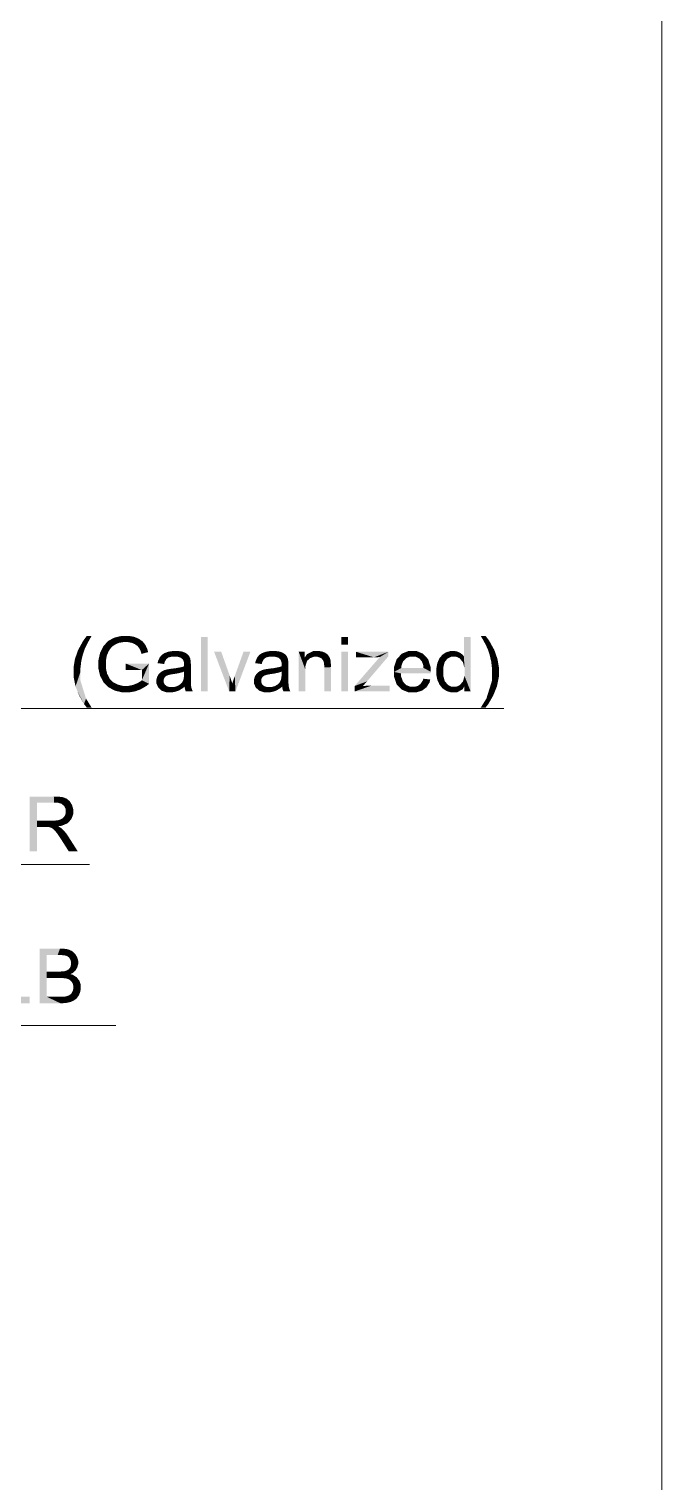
# Model space of a CAD drawing. Header units: millimetres. Extents: x 2 to 579, y 1 to 405.
# Drawn here: x 248.64 to 258.64, y 103.02 to 126 of the extents above; entities that cross this region are included whole.
import ezdxf

# ---------------------------------------------------------------- set-up
doc = ezdxf.new("R2010")
doc.units = ezdxf.units.MM
doc.linetypes.add('XKITLINE00', pattern=[0])
doc.layers.add('LinkedObject', color=7, linetype='Continuous', lineweight=0)

# ---------------------------------------------------------------- blocks, each defined once
blk = doc.blocks.new('*A4')
at = {"layer": 'LinkedObject'}
for points in [[(249.534, 116.225), (249.415, 116.178), (249.497, 116.326)], [(249.593, 116.339), (249.497, 116.326), (249.552, 116.4)], [(249.546, 116.251), (249.497, 116.326), (249.593, 116.339)], [(249.534, 116.225), (249.497, 116.326), (249.546, 116.251)], [(249.593, 116.339), (249.552, 116.4), (249.628, 116.4)], [(249.94, 116.348), (249.788, 116.186), (249.89, 116.321)], [(250.004, 116.267), (249.788, 116.186), (249.94, 116.348)], [(249.89, 116.321), (249.788, 116.186), (249.815, 116.24)], [(249.958, 116.236), (249.788, 116.186), (250.004, 116.267)], [(250.104, 116.401), (249.94, 116.348), (249.989, 116.374)], [(250.129, 116.303), (249.94, 116.348), (250.104, 116.401)], [(249.94, 116.348), (250.033, 116.279), (250.004, 116.267)], [(250.033, 116.279), (249.94, 116.348), (250.061, 116.291)], [(250.061, 116.291), (249.94, 116.348), (250.129, 116.303)], [(250.168, 116.303), (250.104, 116.401), (250.168, 116.401)], [(250.129, 116.303), (250.104, 116.401), (250.168, 116.303)], [(250.168, 116.401), (250.201, 116.303), (250.168, 116.303)], [(250.215, 116.401), (250.201, 116.303), (250.168, 116.401)], [(250.201, 116.303), (250.215, 116.401), (250.261, 116.292)], [(250.337, 116.371), (250.215, 116.401), (250.3, 116.386)], [(250.261, 116.292), (250.215, 116.401), (250.337, 116.371)], [(250.261, 116.292), (250.337, 116.371), (250.287, 116.281)], [(250.337, 116.371), (250.314, 116.269), (250.287, 116.281)], [(250.314, 116.269), (250.337, 116.371), (250.355, 116.239)], [(250.435, 116.313), (250.337, 116.371), (250.375, 116.355)], [(250.456, 116.286), (250.337, 116.371), (250.435, 116.313)], [(250.355, 116.239), (250.337, 116.371), (250.456, 116.286)], [(250.355, 116.239), (250.456, 116.286), (250.37, 116.22)], [(250.456, 116.286), (250.384, 116.201), (250.37, 116.22)], [(250.384, 116.201), (250.456, 116.286), (250.408, 116.149)], [(250.408, 116.149), (250.456, 116.286), (250.51, 116.188)], [(250.51, 116.188), (250.456, 116.286), (250.478, 116.259)], [(251.463, 116.386), (251.357, 115.522), (251.357, 116.386)], [(251.463, 115.522), (251.357, 115.522), (251.463, 116.386)], [(253.679, 116.386), (253.572, 116.264), (253.572, 116.386)], [(253.679, 116.264), (253.572, 116.264), (253.679, 116.386)], [(255.617, 116.386), (255.51, 116.076), (255.51, 116.386)], [(255.617, 116.386), (255.52, 115.89), (255.51, 116.076)], [(255.52, 115.89), (255.617, 116.386), (255.617, 115.522)], [(255.853, 116.4), (255.813, 116.338), (255.777, 116.4)], [(255.813, 116.338), (255.853, 116.4), (255.861, 116.25)], [(255.861, 116.25), (255.853, 116.4), (255.909, 116.326)], [(255.861, 116.25), (255.909, 116.326), (255.872, 116.223)], [(255.872, 116.223), (255.909, 116.326), (255.89, 116.183)], [(255.89, 116.183), (255.909, 116.326), (255.991, 116.178)], [(249.465, 116.001), (249.343, 115.905), (249.366, 116.039)], [(249.477, 116.056), (249.366, 116.039), (249.389, 116.103)], [(249.465, 116.001), (249.366, 116.039), (249.477, 116.056)], [(249.389, 116.103), (249.516, 116.185), (249.488, 116.1)], [(249.415, 116.178), (249.516, 116.185), (249.389, 116.103)], [(249.477, 116.056), (249.389, 116.103), (249.488, 116.1)], [(249.516, 116.185), (249.415, 116.178), (249.534, 116.225)], [(249.788, 116.186), (249.735, 116.013), (249.762, 116.131)], [(249.869, 116.091), (249.735, 116.013), (249.788, 116.186)], [(249.853, 116.004), (249.735, 116.013), (249.869, 116.091)], [(249.94, 116.217), (249.788, 116.186), (249.958, 116.236)], [(249.923, 116.197), (249.788, 116.186), (249.94, 116.217)], [(249.896, 116.154), (249.788, 116.186), (249.923, 116.197)], [(249.788, 116.186), (249.896, 116.154), (249.886, 116.131)], [(249.869, 116.091), (249.788, 116.186), (249.886, 116.131)], [(250.408, 116.149), (250.51, 116.188), (250.418, 116.116)], [(250.418, 116.116), (250.51, 116.188), (250.522, 116.145)], [(250.718, 116.077), (250.671, 115.97), (250.702, 116.057)], [(250.81, 116.035), (250.671, 115.97), (250.718, 116.077)], [(250.702, 116.057), (250.671, 115.97), (250.678, 116.003)], [(250.783, 115.989), (250.671, 115.97), (250.81, 116.035)], [(250.734, 116.098), (250.845, 116.061), (250.718, 116.077)], [(250.81, 116.035), (250.718, 116.077), (250.828, 116.048)], [(250.828, 116.048), (250.718, 116.077), (250.845, 116.061)], [(250.781, 116.129), (250.845, 116.061), (250.734, 116.098)], [(250.811, 116.14), (250.845, 116.061), (250.781, 116.129)], [(250.913, 116.162), (250.811, 116.14), (250.842, 116.151)], [(250.9, 116.074), (250.811, 116.14), (250.913, 116.162)], [(250.845, 116.061), (250.811, 116.14), (250.9, 116.074)], [(250.9, 116.074), (250.913, 116.162), (250.938, 116.074)], [(250.938, 116.074), (250.913, 116.162), (250.978, 116.074)], [(250.953, 116.162), (250.978, 116.074), (250.913, 116.162)], [(251.059, 116.153), (250.953, 116.162), (250.994, 116.162)], [(251.084, 116.144), (250.953, 116.162), (251.059, 116.153)], [(251.038, 116.056), (250.953, 116.162), (251.084, 116.144)], [(250.978, 116.074), (250.953, 116.162), (251.038, 116.056)], [(251.038, 116.056), (251.084, 116.144), (251.058, 116.038)], [(251.058, 116.038), (251.084, 116.144), (251.073, 116.025)], [(251.084, 116.144), (251.088, 115.98), (251.073, 116.025)], [(251.157, 116.096), (251.088, 115.98), (251.084, 116.144)], [(251.146, 116.11), (251.084, 116.144), (251.109, 116.134)], [(251.157, 116.096), (251.084, 116.144), (251.146, 116.11)], [(251.169, 116.082), (251.088, 115.98), (251.157, 116.096)], [(251.186, 116.046), (251.088, 115.98), (251.169, 116.082)], [(251.19, 116.024), (251.088, 115.98), (251.186, 116.046)], [(251.088, 115.98), (251.19, 116.024), (251.193, 116.01)], [(251.676, 116.149), (251.802, 115.522), (251.564, 116.149)], [(251.81, 115.774), (251.802, 115.522), (251.676, 116.149)], [(252.137, 116.149), (251.89, 115.766), (252.028, 116.149)], [(251.901, 115.522), (251.89, 115.766), (252.137, 116.149)], [(252.259, 116.077), (252.213, 115.97), (252.243, 116.057)], [(252.351, 116.035), (252.213, 115.97), (252.259, 116.077)], [(252.243, 116.057), (252.213, 115.97), (252.22, 116.003)], [(252.325, 115.989), (252.213, 115.97), (252.351, 116.035)], [(252.275, 116.098), (252.387, 116.061), (252.259, 116.077)], [(252.351, 116.035), (252.259, 116.077), (252.369, 116.048)], [(252.369, 116.048), (252.259, 116.077), (252.387, 116.061)], [(252.322, 116.129), (252.387, 116.061), (252.275, 116.098)], [(252.353, 116.14), (252.387, 116.061), (252.322, 116.129)], [(252.454, 116.162), (252.353, 116.14), (252.383, 116.151)], [(252.442, 116.074), (252.353, 116.14), (252.454, 116.162)], [(252.387, 116.061), (252.353, 116.14), (252.442, 116.074)], [(252.442, 116.074), (252.454, 116.162), (252.479, 116.074)], [(252.479, 116.074), (252.454, 116.162), (252.519, 116.074)], [(252.495, 116.162), (252.519, 116.074), (252.454, 116.162)], [(252.6, 116.153), (252.495, 116.162), (252.535, 116.162)], [(252.625, 116.144), (252.495, 116.162), (252.6, 116.153)], [(252.58, 116.056), (252.495, 116.162), (252.625, 116.144)], [(252.519, 116.074), (252.495, 116.162), (252.58, 116.056)], [(252.58, 116.056), (252.625, 116.144), (252.6, 116.038)], [(252.6, 116.038), (252.625, 116.144), (252.615, 116.025)], [(252.625, 116.144), (252.63, 115.98), (252.615, 116.025)], [(252.699, 116.096), (252.63, 115.98), (252.625, 116.144)], [(252.687, 116.11), (252.625, 116.144), (252.65, 116.134)], [(252.699, 116.096), (252.625, 116.144), (252.687, 116.11)], [(252.71, 116.082), (252.63, 115.98), (252.699, 116.096)], [(252.727, 116.046), (252.63, 115.98), (252.71, 116.082)], [(252.732, 116.024), (252.63, 115.98), (252.727, 116.046)], [(252.63, 115.98), (252.732, 116.024), (252.734, 116.01)], [(252.901, 116.149), (253.007, 115.864), (252.901, 115.522)], [(253.007, 115.864), (252.901, 116.149), (253.007, 115.925)], [(253.032, 116.006), (252.901, 116.149), (252.997, 116.06)], [(253.007, 115.925), (252.901, 116.149), (253.032, 116.006)], [(252.997, 116.06), (252.901, 116.149), (252.997, 116.149)], [(253.031, 116.111), (253.081, 116.049), (252.997, 116.06)], [(252.997, 116.06), (253.081, 116.049), (253.032, 116.006)], [(253.196, 116.162), (253.031, 116.111), (253.131, 116.162)], [(253.139, 116.071), (253.031, 116.111), (253.196, 116.162)], [(253.081, 116.049), (253.031, 116.111), (253.139, 116.071)], [(253.139, 116.071), (253.196, 116.162), (253.173, 116.071)], [(253.173, 116.071), (253.196, 116.162), (253.194, 116.071)], [(253.196, 116.162), (253.231, 116.061), (253.194, 116.071)], [(253.224, 116.162), (253.231, 116.061), (253.196, 116.162)], [(253.276, 116.152), (253.231, 116.061), (253.224, 116.162)], [(253.3, 116.142), (253.231, 116.061), (253.276, 116.152)], [(253.231, 116.061), (253.3, 116.142), (253.247, 116.052)], [(253.3, 116.142), (253.263, 116.042), (253.247, 116.052)], [(253.263, 116.042), (253.3, 116.142), (253.284, 116.016)], [(253.284, 116.016), (253.3, 116.142), (253.37, 116.089)], [(253.37, 116.089), (253.291, 116), (253.284, 116.016)], [(253.382, 116.072), (253.291, 116), (253.37, 116.089)], [(253.399, 116.033), (253.291, 116), (253.382, 116.072)], [(253.291, 116), (253.399, 116.033), (253.297, 115.984)], [(253.297, 115.984), (253.399, 116.033), (253.403, 116.01)], [(253.359, 116.105), (253.3, 116.142), (253.323, 116.132)], [(253.37, 116.089), (253.3, 116.142), (253.359, 116.105)], [(253.679, 116.149), (253.572, 115.522), (253.572, 116.149)], [(253.679, 115.522), (253.572, 115.522), (253.679, 116.149)], [(254.318, 116.149), (253.784, 115.609), (254.181, 116.066)], [(254.318, 116.078), (253.784, 115.609), (254.318, 116.149)], [(253.979, 115.681), (253.784, 115.609), (254.318, 116.078)], [(253.807, 116.149), (254.062, 116.062), (253.807, 116.062)], [(254.088, 116.062), (253.807, 116.149), (254.318, 116.149)], [(254.062, 116.062), (253.807, 116.149), (254.088, 116.062)], [(254.088, 116.062), (254.318, 116.149), (254.148, 116.064)], [(254.148, 116.064), (254.318, 116.149), (254.181, 116.066)], [(254.488, 116.075), (254.407, 115.909), (254.448, 116.032)], [(254.552, 116.002), (254.407, 115.909), (254.488, 116.075)], [(254.634, 116.162), (254.488, 116.075), (254.529, 116.119)], [(254.699, 116.162), (254.488, 116.075), (254.634, 116.162)], [(254.663, 116.075), (254.488, 116.075), (254.699, 116.162)], [(254.488, 116.075), (254.577, 116.026), (254.552, 116.002)], [(254.577, 116.026), (254.488, 116.075), (254.602, 116.051)], [(254.602, 116.051), (254.488, 116.075), (254.663, 116.075)], [(254.663, 116.075), (254.699, 116.162), (254.7, 116.075)], [(254.699, 116.162), (254.74, 116.075), (254.7, 116.075)], [(254.864, 116.12), (254.699, 116.162), (254.762, 116.162)], [(254.904, 116.077), (254.699, 116.162), (254.864, 116.12)], [(254.806, 116.045), (254.699, 116.162), (254.904, 116.077)], [(254.74, 116.075), (254.699, 116.162), (254.806, 116.045)], [(254.806, 116.045), (254.904, 116.077), (254.831, 116.014)], [(254.904, 116.077), (254.848, 115.994), (254.831, 116.014)], [(254.848, 115.994), (254.904, 116.077), (254.868, 115.935)], [(254.868, 115.935), (254.904, 116.077), (254.983, 115.914)], [(254.983, 115.914), (254.904, 116.077), (254.944, 116.034)], [(255.121, 116.043), (255.23, 116.017), (255.105, 116.005)], [(255.105, 116.005), (255.23, 116.017), (255.207, 115.988)], [(255.168, 116.101), (255.23, 116.017), (255.121, 116.043)], [(255.254, 116.045), (255.168, 116.101), (255.199, 116.122)], [(255.23, 116.017), (255.168, 116.101), (255.254, 116.045)], [(255.23, 116.142), (255.313, 116.074), (255.199, 116.122)], [(255.199, 116.122), (255.313, 116.074), (255.254, 116.045)], [(255.3, 116.162), (255.313, 116.074), (255.23, 116.142)], [(255.338, 116.162), (255.313, 116.074), (255.3, 116.162)], [(255.313, 116.074), (255.338, 116.162), (255.349, 116.074)], [(255.338, 116.162), (255.385, 116.074), (255.349, 116.074)], [(255.366, 116.162), (255.385, 116.074), (255.338, 116.162)], [(255.417, 116.15), (255.385, 116.074), (255.366, 116.162)], [(255.439, 116.139), (255.385, 116.074), (255.417, 116.15)], [(255.439, 116.139), (255.446, 116.044), (255.385, 116.074)], [(255.461, 116.127), (255.446, 116.044), (255.439, 116.139)], [(255.497, 116.095), (255.446, 116.044), (255.461, 116.127)], [(255.51, 116.076), (255.446, 116.044), (255.497, 116.095)], [(255.446, 116.044), (255.51, 116.076), (255.47, 116.014)], [(255.47, 116.014), (255.51, 116.076), (255.495, 115.984)], [(255.51, 116.076), (255.52, 115.89), (255.495, 115.984)], [(255.89, 116.183), (255.991, 116.178), (255.918, 116.098)], [(255.918, 116.098), (255.991, 116.178), (256.017, 116.103)], [(255.918, 116.098), (256.017, 116.103), (255.928, 116.054)], [(255.928, 116.054), (256.017, 116.103), (255.941, 115.999)], [(255.941, 115.999), (256.017, 116.103), (256.04, 116.039)], [(255.941, 115.999), (256.04, 116.039), (255.954, 115.89)], [(255.954, 115.89), (256.04, 116.039), (256.063, 115.905)], [(249.452, 115.89), (249.343, 115.905), (249.465, 116.001)], [(249.343, 115.905), (249.452, 115.89), (249.343, 115.835)], [(249.343, 115.835), (249.452, 115.89), (249.452, 115.834)], [(249.343, 115.835), (249.452, 115.834), (249.343, 115.755)], [(249.343, 115.755), (249.452, 115.834), (249.374, 115.602)], [(249.374, 115.602), (249.452, 115.834), (249.404, 115.527)], [(249.404, 115.527), (249.452, 115.834), (249.452, 115.693)], [(249.735, 116.013), (249.853, 116.004), (249.735, 115.95)], [(249.735, 115.95), (249.853, 116.004), (249.853, 115.957)], [(249.853, 115.899), (249.735, 115.95), (249.853, 115.957)], [(249.735, 115.95), (249.789, 115.72), (249.735, 115.886)], [(249.853, 115.899), (249.789, 115.72), (249.735, 115.95)], [(249.735, 115.886), (249.789, 115.72), (249.762, 115.771)], [(249.873, 115.803), (249.789, 115.72), (249.853, 115.899)], [(249.789, 115.72), (249.873, 115.803), (249.893, 115.764)], [(250.168, 115.963), (250.422, 115.861), (250.168, 115.861)], [(250.535, 115.963), (250.422, 115.861), (250.168, 115.963)], [(250.422, 115.7), (250.535, 115.963), (250.535, 115.642)], [(250.422, 115.861), (250.535, 115.963), (250.422, 115.7)], [(250.671, 115.97), (250.783, 115.989), (250.775, 115.956)], [(250.684, 115.79), (250.781, 115.741), (250.674, 115.771)], [(250.712, 115.821), (250.781, 115.741), (250.684, 115.79)], [(250.788, 115.752), (250.712, 115.821), (250.729, 115.832)], [(250.781, 115.741), (250.712, 115.821), (250.788, 115.752)], [(250.746, 115.844), (250.809, 115.769), (250.729, 115.832)], [(250.729, 115.832), (250.809, 115.769), (250.788, 115.752)], [(250.784, 115.861), (250.809, 115.769), (250.746, 115.844)], [(250.805, 115.867), (250.809, 115.769), (250.784, 115.861)], [(250.82, 115.871), (250.836, 115.781), (250.805, 115.867)], [(250.809, 115.769), (250.805, 115.867), (250.823, 115.775)], [(250.823, 115.775), (250.805, 115.867), (250.836, 115.781)], [(250.868, 115.879), (250.883, 115.792), (250.82, 115.871)], [(250.82, 115.871), (250.883, 115.792), (250.836, 115.781)], [(250.899, 115.883), (250.915, 115.797), (250.868, 115.879)], [(250.868, 115.879), (250.915, 115.797), (250.883, 115.792)], [(250.963, 115.891), (250.973, 115.805), (250.899, 115.883)], [(250.899, 115.883), (250.973, 115.805), (250.915, 115.797)], [(251.058, 115.909), (251.088, 115.837), (250.963, 115.891)], [(250.963, 115.891), (251.088, 115.837), (250.973, 115.805)], [(250.973, 115.805), (251.088, 115.837), (251.06, 115.825)], [(251.088, 115.92), (251.088, 115.837), (251.058, 115.909)], [(251.088, 115.98), (251.193, 116.01), (251.088, 115.947)], [(251.088, 115.947), (251.193, 116.01), (251.088, 115.944)], [(251.088, 115.944), (251.193, 116.01), (251.088, 115.931)], [(251.088, 115.931), (251.193, 116.01), (251.088, 115.92)], [(251.088, 115.92), (251.193, 116.01), (251.088, 115.837)], [(251.196, 115.961), (251.088, 115.837), (251.193, 116.01)], [(251.196, 115.926), (251.088, 115.837), (251.196, 115.961)], [(251.196, 115.926), (251.088, 115.798), (251.088, 115.837)], [(251.196, 115.785), (251.088, 115.798), (251.196, 115.926)], [(251.196, 115.785), (251.088, 115.763), (251.088, 115.798)], [(252.213, 115.97), (252.325, 115.989), (252.316, 115.956)], [(252.226, 115.79), (252.322, 115.741), (252.215, 115.771)], [(252.253, 115.821), (252.322, 115.741), (252.226, 115.79)], [(252.33, 115.752), (252.253, 115.821), (252.27, 115.832)], [(252.322, 115.741), (252.253, 115.821), (252.33, 115.752)], [(252.287, 115.844), (252.351, 115.769), (252.27, 115.832)], [(252.27, 115.832), (252.351, 115.769), (252.33, 115.752)], [(252.325, 115.861), (252.351, 115.769), (252.287, 115.844)], [(252.346, 115.867), (252.351, 115.769), (252.325, 115.861)], [(252.362, 115.871), (252.378, 115.781), (252.346, 115.867)], [(252.351, 115.769), (252.346, 115.867), (252.364, 115.775)], [(252.364, 115.775), (252.346, 115.867), (252.378, 115.781)], [(252.409, 115.879), (252.424, 115.792), (252.362, 115.871)], [(252.362, 115.871), (252.424, 115.792), (252.378, 115.781)], [(252.44, 115.883), (252.457, 115.797), (252.409, 115.879)], [(252.409, 115.879), (252.457, 115.797), (252.424, 115.792)], [(252.505, 115.891), (252.514, 115.805), (252.44, 115.883)], [(252.44, 115.883), (252.514, 115.805), (252.457, 115.797)], [(252.599, 115.909), (252.63, 115.837), (252.505, 115.891)], [(252.505, 115.891), (252.63, 115.837), (252.514, 115.805)], [(252.514, 115.805), (252.63, 115.837), (252.601, 115.825)], [(252.629, 115.92), (252.63, 115.837), (252.599, 115.909)], [(252.63, 115.931), (252.734, 116.01), (252.629, 115.92)], [(252.629, 115.92), (252.734, 116.01), (252.63, 115.837)], [(252.737, 115.926), (252.629, 115.798), (252.63, 115.837)], [(252.737, 115.785), (252.629, 115.798), (252.737, 115.926)], [(252.737, 115.785), (252.629, 115.763), (252.629, 115.798)], [(252.63, 115.98), (252.734, 116.01), (252.63, 115.947)], [(252.63, 115.947), (252.734, 116.01), (252.63, 115.944)], [(252.63, 115.944), (252.734, 116.01), (252.63, 115.931)], [(252.737, 115.961), (252.63, 115.837), (252.734, 116.01)], [(252.737, 115.926), (252.63, 115.837), (252.737, 115.961)], [(252.901, 115.522), (253.007, 115.864), (253.007, 115.522)], [(253.403, 116.01), (253.303, 115.936), (253.297, 115.984)], [(253.406, 115.996), (253.303, 115.936), (253.403, 116.01)], [(253.409, 115.944), (253.303, 115.936), (253.406, 115.996)], [(253.409, 115.944), (253.303, 115.903), (253.303, 115.936)], [(253.409, 115.907), (253.303, 115.903), (253.409, 115.944)], [(253.303, 115.522), (253.409, 115.907), (253.409, 115.522)], [(253.303, 115.903), (253.409, 115.907), (253.303, 115.522)], [(254.525, 115.936), (254.407, 115.909), (254.552, 116.002)], [(254.407, 115.909), (254.525, 115.936), (254.522, 115.895)], [(254.522, 115.895), (254.407, 115.83), (254.407, 115.909)], [(254.522, 115.895), (254.983, 115.837), (254.407, 115.83)], [(254.983, 115.832), (254.407, 115.83), (254.983, 115.837)], [(254.983, 115.818), (254.407, 115.83), (254.983, 115.832)], [(254.407, 115.83), (254.487, 115.593), (254.407, 115.754)], [(254.519, 115.757), (254.487, 115.593), (254.407, 115.83)], [(254.519, 115.757), (254.407, 115.83), (254.516, 115.808)], [(254.983, 115.808), (254.407, 115.83), (254.983, 115.818)], [(254.516, 115.808), (254.407, 115.83), (254.983, 115.808)], [(254.871, 115.895), (254.983, 115.837), (254.522, 115.895)], [(254.868, 115.935), (254.983, 115.914), (254.871, 115.895)], [(254.983, 115.837), (254.871, 115.895), (254.983, 115.914)], [(255.105, 116.005), (255.074, 115.835), (255.09, 115.967)], [(255.207, 115.988), (255.074, 115.835), (255.105, 116.005)], [(255.183, 115.897), (255.074, 115.835), (255.207, 115.988)], [(255.09, 115.967), (255.074, 115.835), (255.074, 115.882)], [(255.074, 115.835), (255.183, 115.897), (255.183, 115.835)], [(255.074, 115.835), (255.183, 115.775), (255.074, 115.787)], [(255.183, 115.775), (255.074, 115.835), (255.183, 115.835)], [(255.074, 115.787), (255.183, 115.775), (255.091, 115.702)], [(255.52, 115.89), (255.617, 115.522), (255.52, 115.826)], [(255.52, 115.826), (255.617, 115.522), (255.52, 115.768)], [(255.954, 115.834), (256.063, 115.905), (256.063, 115.835)], [(255.954, 115.89), (256.063, 115.905), (255.954, 115.834)], [(255.954, 115.834), (256.063, 115.835), (255.954, 115.693)], [(256.063, 115.755), (255.954, 115.693), (256.063, 115.835)], [(249.452, 115.693), (249.508, 115.324), (249.404, 115.527)], [(249.54, 115.41), (249.508, 115.324), (249.452, 115.693)], [(249.913, 115.725), (249.789, 115.72), (249.893, 115.764)], [(249.913, 115.725), (249.946, 115.562), (249.789, 115.72)], [(249.789, 115.72), (249.946, 115.562), (249.815, 115.668)], [(249.815, 115.668), (249.946, 115.562), (249.894, 115.589)], [(249.971, 115.667), (249.946, 115.562), (249.913, 115.725)], [(249.946, 115.562), (249.971, 115.667), (250.009, 115.648)], [(250.047, 115.629), (249.946, 115.562), (250.009, 115.648)], [(250.047, 115.629), (250.177, 115.508), (249.946, 115.562)], [(249.946, 115.562), (250.177, 115.508), (249.998, 115.535)], [(250.127, 115.61), (250.177, 115.508), (250.047, 115.629)], [(250.177, 115.508), (250.127, 115.61), (250.17, 115.61)], [(250.17, 115.61), (250.224, 115.508), (250.177, 115.508)], [(250.207, 115.61), (250.224, 115.508), (250.17, 115.61)], [(250.28, 115.625), (250.316, 115.524), (250.207, 115.61)], [(250.207, 115.61), (250.316, 115.524), (250.224, 115.508)], [(250.361, 115.541), (250.28, 115.625), (250.315, 115.639)], [(250.316, 115.524), (250.28, 115.625), (250.361, 115.541)], [(250.35, 115.653), (250.406, 115.558), (250.315, 115.639)], [(250.315, 115.639), (250.406, 115.558), (250.361, 115.541)], [(250.404, 115.684), (250.535, 115.642), (250.35, 115.653)], [(250.35, 115.653), (250.535, 115.642), (250.406, 115.558)], [(250.422, 115.7), (250.535, 115.642), (250.404, 115.684)], [(250.406, 115.558), (250.535, 115.642), (250.493, 115.609)], [(250.674, 115.771), (250.653, 115.688), (250.663, 115.752)], [(250.774, 115.73), (250.653, 115.688), (250.674, 115.771)], [(250.663, 115.752), (250.653, 115.688), (250.653, 115.711)], [(250.766, 115.704), (250.653, 115.688), (250.774, 115.73)], [(250.653, 115.688), (250.766, 115.704), (250.766, 115.69)], [(250.766, 115.669), (250.653, 115.688), (250.766, 115.69)], [(250.653, 115.688), (250.766, 115.669), (250.653, 115.648)], [(250.653, 115.648), (250.766, 115.669), (250.681, 115.584)], [(250.674, 115.771), (250.781, 115.741), (250.774, 115.73)], [(250.681, 115.584), (250.766, 115.669), (250.708, 115.559)], [(250.708, 115.559), (250.766, 115.669), (250.782, 115.634)], [(250.782, 115.634), (250.736, 115.534), (250.708, 115.559)], [(250.798, 115.62), (250.736, 115.534), (250.782, 115.634)], [(250.814, 115.606), (250.736, 115.534), (250.798, 115.62)], [(250.736, 115.534), (250.814, 115.606), (250.815, 115.508)], [(250.867, 115.508), (250.814, 115.606), (250.861, 115.591)], [(250.815, 115.508), (250.814, 115.606), (250.867, 115.508)], [(250.861, 115.591), (250.898, 115.508), (250.867, 115.508)], [(250.892, 115.591), (250.898, 115.508), (250.861, 115.591)], [(250.923, 115.591), (250.898, 115.508), (250.892, 115.591)], [(250.898, 115.508), (250.923, 115.591), (250.956, 115.519)], [(250.983, 115.529), (250.923, 115.591), (250.977, 115.605)], [(250.956, 115.519), (250.923, 115.591), (250.983, 115.529)], [(251.097, 115.599), (250.977, 115.605), (251.001, 115.618)], [(251.068, 115.574), (250.977, 115.605), (251.097, 115.599)], [(251.011, 115.539), (250.977, 115.605), (251.068, 115.574)], [(250.983, 115.529), (250.977, 115.605), (251.011, 115.539)], [(251.025, 115.632), (251.199, 115.617), (251.001, 115.618)], [(251.199, 115.617), (251.097, 115.599), (251.001, 115.618)], [(251.025, 115.632), (251.196, 115.711), (251.199, 115.617)], [(251.06, 115.668), (251.196, 115.711), (251.025, 115.632)], [(251.071, 115.692), (251.196, 115.711), (251.06, 115.668)], [(251.196, 115.711), (251.071, 115.692), (251.079, 115.71)], [(251.079, 115.71), (251.196, 115.785), (251.196, 115.711)], [(251.088, 115.763), (251.196, 115.785), (251.079, 115.71)], [(251.097, 115.599), (251.199, 115.617), (251.1, 115.577)], [(251.1, 115.577), (251.199, 115.617), (251.202, 115.598)], [(251.202, 115.598), (251.11, 115.539), (251.1, 115.577)], [(251.206, 115.578), (251.11, 115.539), (251.202, 115.598)], [(251.206, 115.578), (251.119, 115.522), (251.11, 115.539)], [(251.219, 115.54), (251.119, 115.522), (251.206, 115.578)], [(251.821, 115.743), (251.802, 115.522), (251.81, 115.774)], [(251.841, 115.68), (251.802, 115.522), (251.821, 115.743)], [(251.85, 115.647), (251.802, 115.522), (251.841, 115.68)], [(251.85, 115.647), (251.901, 115.522), (251.802, 115.522)], [(251.857, 115.672), (251.901, 115.522), (251.85, 115.647)], [(251.877, 115.732), (251.901, 115.522), (251.857, 115.672)], [(251.89, 115.766), (251.901, 115.522), (251.877, 115.732)], [(252.215, 115.771), (252.194, 115.688), (252.205, 115.752)], [(252.315, 115.73), (252.194, 115.688), (252.215, 115.771)], [(252.205, 115.752), (252.194, 115.688), (252.194, 115.711)], [(252.308, 115.704), (252.194, 115.688), (252.315, 115.73)], [(252.194, 115.688), (252.308, 115.704), (252.308, 115.69)], [(252.308, 115.669), (252.194, 115.688), (252.308, 115.69)], [(252.194, 115.688), (252.308, 115.669), (252.194, 115.648)], [(252.194, 115.648), (252.308, 115.669), (252.222, 115.584)], [(252.215, 115.771), (252.322, 115.741), (252.315, 115.73)], [(252.222, 115.584), (252.308, 115.669), (252.25, 115.559)], [(252.25, 115.559), (252.308, 115.669), (252.324, 115.634)], [(252.324, 115.634), (252.277, 115.534), (252.25, 115.559)], [(252.34, 115.62), (252.277, 115.534), (252.324, 115.634)], [(252.356, 115.606), (252.277, 115.534), (252.34, 115.62)], [(252.277, 115.534), (252.356, 115.606), (252.357, 115.508)], [(252.408, 115.508), (252.356, 115.606), (252.403, 115.591)], [(252.357, 115.508), (252.356, 115.606), (252.408, 115.508)], [(252.403, 115.591), (252.439, 115.508), (252.408, 115.508)], [(252.433, 115.591), (252.439, 115.508), (252.403, 115.591)], [(252.464, 115.591), (252.439, 115.508), (252.433, 115.591)], [(252.439, 115.508), (252.464, 115.591), (252.498, 115.519)], [(252.525, 115.529), (252.464, 115.591), (252.518, 115.605)], [(252.498, 115.519), (252.464, 115.591), (252.525, 115.529)], [(252.639, 115.599), (252.518, 115.605), (252.542, 115.618)], [(252.609, 115.574), (252.518, 115.605), (252.639, 115.599)], [(252.552, 115.539), (252.518, 115.605), (252.609, 115.574)], [(252.525, 115.529), (252.518, 115.605), (252.552, 115.539)], [(252.566, 115.632), (252.74, 115.617), (252.542, 115.618)], [(252.74, 115.617), (252.639, 115.599), (252.542, 115.618)], [(252.566, 115.632), (252.737, 115.711), (252.74, 115.617)], [(252.601, 115.668), (252.737, 115.711), (252.566, 115.632)], [(252.612, 115.692), (252.737, 115.711), (252.601, 115.668)], [(252.737, 115.711), (252.612, 115.692), (252.621, 115.71)], [(252.621, 115.71), (252.737, 115.785), (252.737, 115.711)], [(252.629, 115.763), (252.737, 115.785), (252.621, 115.71)], [(252.639, 115.599), (252.74, 115.617), (252.641, 115.577)], [(252.641, 115.577), (252.74, 115.617), (252.744, 115.598)], [(252.744, 115.598), (252.652, 115.539), (252.641, 115.577)], [(252.747, 115.578), (252.652, 115.539), (252.744, 115.598)], [(252.747, 115.578), (252.66, 115.522), (252.652, 115.539)], [(252.761, 115.54), (252.66, 115.522), (252.747, 115.578)], [(253.979, 115.681), (253.784, 115.522), (253.784, 115.609)], [(253.914, 115.609), (253.784, 115.522), (253.979, 115.681)], [(253.784, 115.522), (254.048, 115.614), (254.337, 115.522)], [(254.048, 115.614), (253.784, 115.522), (254.017, 115.614)], [(254.017, 115.614), (253.784, 115.522), (253.95, 115.611)], [(253.95, 115.611), (253.784, 115.522), (253.914, 115.609)], [(254.337, 115.522), (254.048, 115.614), (254.337, 115.614)], [(254.407, 115.754), (254.487, 115.593), (254.447, 115.635)], [(254.548, 115.678), (254.487, 115.593), (254.519, 115.757)], [(254.487, 115.593), (254.548, 115.678), (254.528, 115.551)], [(254.574, 115.65), (254.528, 115.551), (254.548, 115.678)], [(254.6, 115.623), (254.528, 115.551), (254.574, 115.65)], [(254.6, 115.623), (254.705, 115.508), (254.528, 115.551)], [(254.666, 115.596), (254.705, 115.508), (254.6, 115.623)], [(254.705, 115.596), (254.705, 115.508), (254.666, 115.596)], [(254.734, 115.596), (254.884, 115.561), (254.705, 115.508)], [(254.734, 115.596), (254.705, 115.508), (254.705, 115.596)], [(254.705, 115.508), (254.884, 115.561), (254.759, 115.508)], [(254.784, 115.611), (254.884, 115.561), (254.734, 115.596)], [(254.759, 115.508), (254.884, 115.561), (254.849, 115.535)], [(254.805, 115.626), (254.919, 115.588), (254.784, 115.611)], [(254.884, 115.561), (254.784, 115.611), (254.919, 115.588)], [(254.825, 115.642), (254.919, 115.588), (254.805, 115.626)], [(254.825, 115.642), (254.98, 115.711), (254.919, 115.588)], [(254.858, 115.691), (254.98, 115.711), (254.825, 115.642)], [(254.98, 115.711), (254.858, 115.691), (254.87, 115.724)], [(254.919, 115.588), (254.98, 115.711), (254.967, 115.663)], [(255.091, 115.702), (255.183, 115.775), (255.109, 115.665)], [(255.109, 115.665), (255.183, 115.775), (255.208, 115.685)], [(255.208, 115.685), (255.174, 115.57), (255.109, 115.665)], [(255.109, 115.665), (255.174, 115.57), (255.126, 115.628)], [(255.234, 115.655), (255.174, 115.57), (255.208, 115.685)], [(255.174, 115.57), (255.234, 115.655), (255.206, 115.55)], [(255.206, 115.55), (255.234, 115.655), (255.259, 115.625)], [(255.259, 115.625), (255.343, 115.508), (255.206, 115.55)], [(255.319, 115.596), (255.343, 115.508), (255.259, 115.625)], [(255.343, 115.508), (255.319, 115.596), (255.353, 115.596)], [(255.343, 115.508), (255.518, 115.602), (255.401, 115.508)], [(255.388, 115.596), (255.518, 115.602), (255.343, 115.508)], [(255.388, 115.596), (255.343, 115.508), (255.353, 115.596)], [(255.447, 115.624), (255.518, 115.602), (255.388, 115.596)], [(255.401, 115.508), (255.518, 115.602), (255.488, 115.555)], [(255.518, 115.602), (255.447, 115.624), (255.471, 115.652)], [(255.496, 115.681), (255.518, 115.602), (255.471, 115.652)], [(255.52, 115.768), (255.617, 115.522), (255.496, 115.681)], [(255.496, 115.681), (255.617, 115.522), (255.518, 115.602)], [(255.518, 115.602), (255.617, 115.522), (255.518, 115.522)], [(255.954, 115.693), (256.002, 115.527), (255.866, 115.41)], [(256.032, 115.602), (255.954, 115.693), (256.063, 115.755)], [(256.002, 115.527), (255.954, 115.693), (256.032, 115.602)], [(249.404, 115.527), (249.508, 115.324), (249.434, 115.453)], [(249.508, 115.324), (249.54, 115.41), (249.552, 115.268)], [(249.552, 115.268), (249.54, 115.41), (249.628, 115.268)], [(249.998, 115.535), (250.177, 115.508), (250.113, 115.508)], [(251.119, 115.522), (251.219, 115.54), (251.229, 115.522)], [(252.66, 115.522), (252.761, 115.54), (252.771, 115.522)], [(254.528, 115.551), (254.705, 115.508), (254.636, 115.508)], [(255.206, 115.55), (255.343, 115.508), (255.237, 115.529)], [(255.237, 115.529), (255.343, 115.508), (255.306, 115.508)], [(255.866, 115.41), (255.897, 115.324), (255.777, 115.268)], [(255.866, 115.41), (256.002, 115.527), (255.897, 115.324)], [(255.897, 115.324), (256.002, 115.527), (255.971, 115.453)], [(255.777, 115.268), (255.897, 115.324), (255.853, 115.268)], [(248.763, 113.48), (248.649, 112.997), (248.649, 113.861)], [(248.649, 113.861), (248.763, 113.766), (248.763, 113.48)], [(249.036, 113.766), (248.649, 113.861), (249.031, 113.861)], [(248.763, 113.766), (248.649, 113.861), (249.036, 113.766)], [(249.031, 113.861), (249.084, 113.766), (249.036, 113.766)], [(249.176, 113.85), (249.031, 113.861), (249.089, 113.861)], [(249.206, 113.838), (249.031, 113.861), (249.176, 113.85)], [(249.154, 113.747), (249.031, 113.861), (249.206, 113.838)], [(249.084, 113.766), (249.031, 113.861), (249.154, 113.747)], [(249.206, 113.838), (249.176, 113.727), (249.154, 113.747)], [(249.236, 113.826), (249.176, 113.727), (249.206, 113.838)], [(249.176, 113.727), (249.236, 113.826), (249.198, 113.707)], [(249.198, 113.707), (249.236, 113.826), (249.302, 113.756)], [(249.302, 113.756), (249.22, 113.657), (249.198, 113.707)], [(249.32, 113.726), (249.22, 113.657), (249.302, 113.756)], [(249.338, 113.661), (249.22, 113.657), (249.32, 113.726)], [(249.302, 113.756), (249.236, 113.826), (249.284, 113.785)], [(249.13, 113.497), (249.279, 113.471), (249.108, 113.488)], [(249.152, 113.505), (249.279, 113.471), (249.13, 113.497)], [(249.279, 113.471), (249.152, 113.505), (249.186, 113.531)], [(249.198, 113.548), (249.279, 113.471), (249.186, 113.531)], [(249.209, 113.566), (249.279, 113.471), (249.198, 113.548)], [(249.209, 113.566), (249.338, 113.626), (249.279, 113.471)], [(249.22, 113.605), (249.338, 113.626), (249.209, 113.566)], [(249.338, 113.626), (249.22, 113.657), (249.338, 113.661)], [(249.22, 113.657), (249.338, 113.626), (249.22, 113.626)], [(249.338, 113.626), (249.22, 113.605), (249.22, 113.626)], [(249.279, 113.471), (249.338, 113.626), (249.308, 113.502)], [(249.308, 113.502), (249.338, 113.626), (249.338, 113.58)], [(248.763, 113.48), (248.763, 113.381), (248.649, 112.997)], [(248.649, 112.997), (248.763, 113.381), (248.763, 112.997)], [(248.895, 113.381), (248.763, 113.48), (249.008, 113.48)], [(248.763, 113.381), (248.763, 113.48), (248.895, 113.381)], [(248.895, 113.381), (249.008, 113.48), (248.917, 113.381)], [(248.917, 113.381), (249.008, 113.48), (248.949, 113.379)], [(248.949, 113.379), (249.008, 113.48), (248.959, 113.377)], [(248.959, 113.377), (249.008, 113.48), (248.972, 113.374)], [(248.972, 113.374), (249.008, 113.48), (248.998, 113.362)], [(248.998, 113.362), (249.008, 113.48), (249.047, 113.48)], [(248.998, 113.362), (249.047, 113.48), (249.011, 113.354)], [(249.047, 113.48), (249.095, 113.39), (249.011, 113.354)], [(249.011, 113.354), (249.095, 113.39), (249.023, 113.346)], [(249.095, 113.39), (249.052, 113.317), (249.023, 113.346)], [(249.108, 113.488), (249.095, 113.39), (249.047, 113.48)], [(249.118, 113.38), (249.052, 113.317), (249.095, 113.39)], [(249.052, 113.317), (249.118, 113.38), (249.069, 113.296)], [(249.069, 113.296), (249.118, 113.38), (249.085, 113.276)], [(249.085, 113.276), (249.118, 113.38), (249.164, 113.347)], [(249.164, 113.347), (249.126, 113.216), (249.085, 113.276)], [(249.095, 113.39), (249.108, 113.488), (249.157, 113.399)], [(249.249, 113.439), (249.108, 113.488), (249.279, 113.471)], [(249.157, 113.399), (249.108, 113.488), (249.249, 113.439)], [(249.164, 113.347), (249.118, 113.38), (249.152, 113.358)], [(249.189, 113.324), (249.126, 113.216), (249.164, 113.347)], [(249.236, 113.267), (249.126, 113.216), (249.189, 113.324)], [(249.126, 113.216), (249.236, 113.267), (249.151, 113.177)], [(249.151, 113.177), (249.236, 113.267), (249.258, 113.233)], [(249.151, 113.177), (249.258, 113.233), (249.265, 112.997)], [(249.265, 112.997), (249.258, 113.233), (249.408, 112.997)], [(248.805, 111.457), (248.919, 110.992), (248.805, 110.593)], [(248.919, 111.094), (248.919, 110.992), (248.805, 111.457)], [(248.805, 111.457), (248.919, 111.355), (248.919, 111.094)], [(249.092, 111.355), (248.805, 111.457), (249.129, 111.457)], [(248.919, 111.355), (248.805, 111.457), (249.092, 111.355)], [(249.092, 111.355), (249.129, 111.457), (249.139, 111.355)], [(249.129, 111.457), (249.205, 111.349), (249.139, 111.355)], [(249.179, 111.457), (249.205, 111.349), (249.129, 111.457)], [(249.258, 111.444), (249.205, 111.349), (249.179, 111.457)], [(249.205, 111.349), (249.258, 111.444), (249.224, 111.343)], [(249.224, 111.343), (249.258, 111.444), (249.243, 111.337)], [(249.243, 111.337), (249.258, 111.444), (249.288, 111.431)], [(249.288, 111.431), (249.272, 111.315), (249.243, 111.337)], [(249.318, 111.418), (249.272, 111.315), (249.288, 111.431)], [(249.365, 111.377), (249.272, 111.315), (249.318, 111.418)], [(249.382, 111.35), (249.272, 111.315), (249.365, 111.377)], [(249.272, 111.315), (249.382, 111.35), (249.283, 111.298)], [(249.382, 111.35), (249.293, 111.282), (249.283, 111.298)], [(249.292, 111.162), (249.416, 111.236), (249.386, 111.132)], [(249.303, 111.2), (249.416, 111.236), (249.292, 111.162)], [(249.293, 111.282), (249.382, 111.35), (249.303, 111.244)], [(249.303, 111.244), (249.382, 111.35), (249.416, 111.236)], [(249.416, 111.236), (249.303, 111.223), (249.303, 111.244)], [(249.303, 111.223), (249.416, 111.236), (249.303, 111.2)], [(249.416, 111.266), (249.382, 111.35), (249.399, 111.323)], [(249.416, 111.236), (249.382, 111.35), (249.416, 111.266)], [(249.386, 111.132), (249.416, 111.236), (249.401, 111.156)], [(249.401, 111.156), (249.416, 111.236), (249.416, 111.208)], [(248.805, 110.593), (248.919, 110.992), (248.919, 110.695)], [(249.119, 110.992), (248.919, 111.094), (249.106, 111.094)], [(248.919, 110.992), (248.919, 111.094), (249.119, 110.992)], [(249.161, 110.992), (249.106, 111.094), (249.144, 111.094)], [(249.119, 110.992), (249.106, 111.094), (249.161, 110.992)], [(249.199, 111.099), (249.295, 111.053), (249.144, 111.094)], [(249.144, 111.094), (249.295, 111.053), (249.161, 110.992)], [(249.161, 110.992), (249.295, 111.053), (249.224, 110.985)], [(249.215, 111.104), (249.326, 111.068), (249.199, 111.099)], [(249.295, 111.053), (249.199, 111.099), (249.326, 111.068)], [(249.237, 111.111), (249.326, 111.068), (249.215, 111.104)], [(249.295, 111.053), (249.268, 110.971), (249.224, 110.985)], [(249.27, 111.132), (249.326, 111.068), (249.237, 111.111)], [(249.268, 110.971), (249.295, 111.053), (249.302, 110.945)], [(249.386, 111.132), (249.27, 111.132), (249.292, 111.162)], [(249.371, 111.107), (249.27, 111.132), (249.386, 111.132)], [(249.326, 111.068), (249.27, 111.132), (249.371, 111.107)], [(249.394, 111.002), (249.295, 111.053), (249.334, 111.041)], [(249.302, 110.945), (249.295, 111.053), (249.394, 111.002)], [(249.302, 110.945), (249.394, 111.002), (249.315, 110.928)], [(249.315, 110.928), (249.394, 111.002), (249.327, 110.91)], [(249.327, 110.91), (249.394, 111.002), (249.415, 110.974)], [(249.415, 110.974), (249.34, 110.868), (249.327, 110.91)], [(249.436, 110.947), (249.34, 110.868), (249.415, 110.974)], [(249.314, 110.755), (249.387, 110.664), (249.292, 110.731)], [(249.432, 110.731), (249.314, 110.755), (249.331, 110.787)], [(249.419, 110.705), (249.314, 110.755), (249.432, 110.731)], [(249.387, 110.664), (249.314, 110.755), (249.419, 110.705)], [(249.331, 110.787), (249.457, 110.844), (249.432, 110.731)], [(249.34, 110.823), (249.457, 110.844), (249.331, 110.787)], [(249.457, 110.881), (249.34, 110.868), (249.436, 110.947)], [(249.457, 110.844), (249.34, 110.868), (249.457, 110.881)], [(249.34, 110.868), (249.457, 110.844), (249.34, 110.844)], [(249.457, 110.844), (249.34, 110.823), (249.34, 110.844)], [(249.432, 110.731), (249.457, 110.844), (249.444, 110.757)], [(249.444, 110.757), (249.457, 110.844), (249.457, 110.813)], [(248.007, 110.593), (248.122, 110.695), (248.652, 110.593)], [(248.652, 110.593), (248.122, 110.695), (248.652, 110.695)], [(248.919, 110.695), (249.134, 110.593), (248.805, 110.593)], [(249.135, 110.695), (249.134, 110.593), (248.919, 110.695)], [(249.135, 110.695), (249.176, 110.593), (249.134, 110.593)], [(249.162, 110.695), (249.176, 110.593), (249.135, 110.695)], [(249.201, 110.697), (249.245, 110.6), (249.162, 110.695)], [(249.162, 110.695), (249.245, 110.6), (249.176, 110.593)], [(249.213, 110.699), (249.245, 110.6), (249.201, 110.697)], [(249.274, 110.607), (249.213, 110.699), (249.232, 110.703)], [(249.245, 110.6), (249.213, 110.699), (249.274, 110.607)], [(249.266, 110.714), (249.368, 110.65), (249.232, 110.703)], [(249.232, 110.703), (249.368, 110.65), (249.274, 110.607)], [(249.279, 110.723), (249.368, 110.65), (249.266, 110.714)], [(249.274, 110.607), (249.368, 110.65), (249.302, 110.615)], [(249.368, 110.65), (249.279, 110.723), (249.292, 110.731)], [(249.292, 110.731), (249.387, 110.664), (249.368, 110.65)], [(249.302, 110.615), (249.368, 110.65), (249.349, 110.636)]]:
    blk.add_hatch(color=7, dxfattribs=at).paths.add_polyline_path(points, flags=17)
at = {"layer": 'LinkedObject', "color": 2, "linetype": 'XKITLINE00', "lineweight": 0}
blk.add_line((258.639, 137.491), (258.639, 65.999), dxfattribs=at)
at = {"layer": 'LinkedObject', "color": 6, "linetype": 'XKITLINE00', "lineweight": 0}
for p, q in [((238.042, 115.251), (256.142, 115.251)), ((237.1, 112.787), (249.597, 112.787)), ((235.495, 110.242), (250.009, 110.242))]:
    blk.add_line(p, q, dxfattribs=at)

msp = doc.modelspace()

# ---------------------------------------------------------------- block references
at = {"lineweight": 0}
msp.add_blockref('*A4', (0, 0), dxfattribs=at)

doc.saveas('drawing.dxf')
